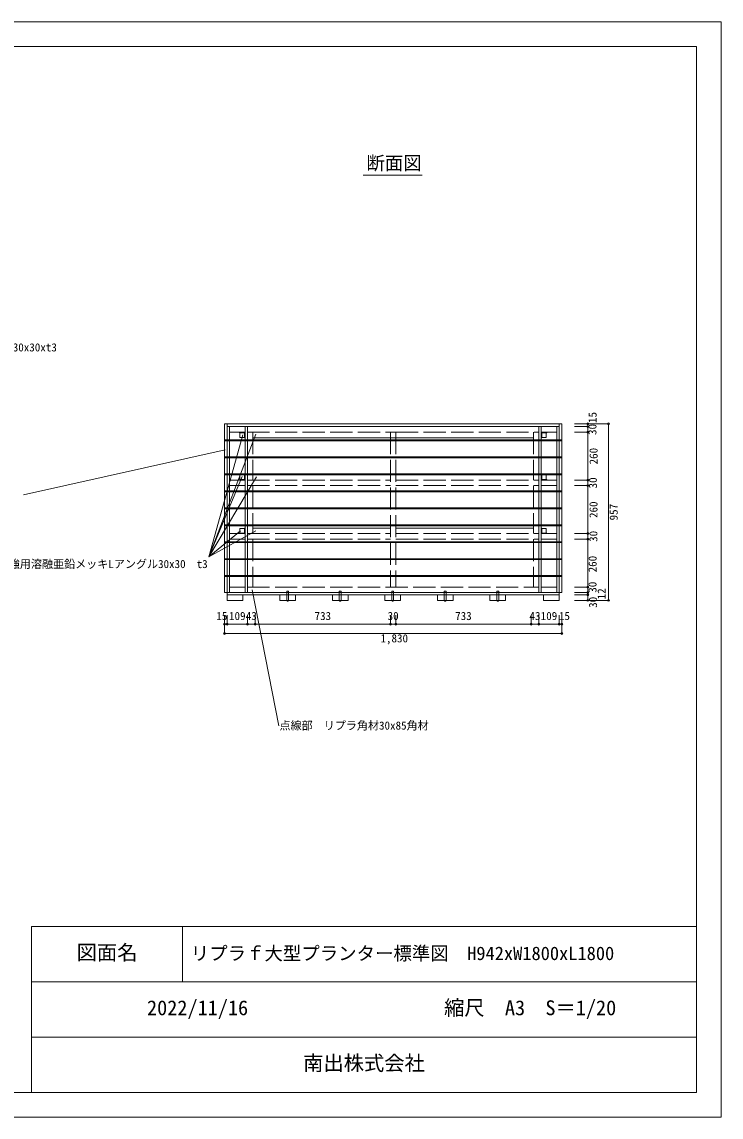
# Model space of a CAD drawing. Units: millimetres at full size, sheet at 1:20. Extents: x -6547 to 8551, y -2970 to 7077.
# Drawn here: x 406 to 4200, y -2970 to 2970 of the extents above; entities that cross this region are included whole.
import ezdxf
from ezdxf.enums import TextEntityAlignment as Align

# ---------------------------------------------------------------- set-up
doc = ezdxf.new("R2010")
doc.units = ezdxf.units.MM
doc.header["$LTSCALE"] = 20
doc.header["$PDMODE"] = 32
doc.header["$PDSIZE"] = 10
doc.linetypes.add('DASHED', pattern=[7.5, 6, -1.5])
doc.layers.add('0-0', color=7, linetype='Continuous', lineweight=18)
doc.layers.add('2-0', color=7, linetype='Continuous', lineweight=18)
doc.styles.add('ＭＳ ゴシック', font='')
doc.styles.get('ＭＳ ゴシック').set_extended_font_data('MS Gothic')

msp = doc.modelspace()

# ---------------------------------------------------------------- linework, layer by layer
at = {"layer": '0-0'}
msp.add_line((4066.67, -2836.67), (4066.67, 2836.67), dxfattribs=at)
msp.add_lwpolyline([(4200, 2970), (-4200, 2970), (-4200, -2970), (4200, -2970)], close=True, dxfattribs=at)
msp.add_lwpolyline([(4066.67, 2836.67), (-4066.67, 2836.67), (-4066.67, -2836.67)], dxfattribs=at)
at = {"layer": '2-0'}
for p, q in [((2257.91, 2139), (2578.32, 2139)), ((1520.69, 774.7), (3296.69, 774.7)), ((1520.69, 774.7), (1520.69, -167.3)), ((1520.69, 774.7), (3320.69, 774.7)), ((1532.69, 774.7), (1532.69, -125.3)), ((1617.69, 774.7), (1617.69, -125.3)), ((1629.69, 744.7), (1629.69, 774.7)), ((1629.69, 774.7), (1629.69, -125.3)), ((3211.69, 744.7), (3211.69, 774.7)), ((3211.69, 774.7), (3211.69, -125.3)), ((3223.69, 774.7), (3223.69, -125.3)), ((3308.69, 774.7), (3308.69, -125.3)), ((3320.69, 774.7), (3320.69, -167.3)), ((1420.71, 68.42), (1676.1, 734.49)), ((1420.71, 68.42), (1604.56, 729.76)), ((1532.69, 744.7), (1617.69, 744.7)), ((1659.69, 714.7), (3181.69, 714.7)), ((3223.69, 744.7), (3308.69, 744.7)), ((3223.69, 714.7), (3223.69, 744.7)), ((3253.69, 744.7), (3223.69, 744.7)), ((414.51, 405.19), (1509.79, 649.23)), ((1420.71, 68.42), (1602.15, 504.64)), ((1420.71, 68.42), (1679.37, 503.27)), ((1617.69, 484.7), (1532.69, 484.7)), ((1587.69, 487.7), (1614.69, 487.7)), ((1587.69, 484.7), (1587.69, 487.7)), ((1587.69, 484.7), (1617.69, 484.7)), ((1589.69, 512.7), (1614.69, 512.7)), ((1589.69, 487.7), (1589.69, 512.7)), ((1614.69, 487.7), (1589.69, 487.7)), ((1614.69, 514.7), (1617.69, 514.7)), ((1614.69, 487.7), (1614.69, 514.7)), ((1614.69, 512.7), (1614.69, 487.7)), ((1617.69, 514.7), (1617.69, 484.7)), ((1659.69, 514.7), (2405.69, 514.7)), ((2435.69, 514.7), (3181.69, 514.7)), ((3226.69, 514.7), (3223.69, 514.7)), ((3223.69, 514.7), (3223.69, 484.7)), ((3223.69, 484.7), (3308.69, 484.7)), ((3253.69, 484.7), (3223.69, 484.7)), ((3226.69, 487.7), (3226.69, 514.7)), ((3226.69, 512.7), (3226.69, 487.7)), ((3251.69, 512.7), (3226.69, 512.7)), ((3226.69, 487.7), (3251.69, 487.7)), ((3253.69, 487.7), (3226.69, 487.7)), ((3251.69, 487.7), (3251.69, 512.7)), ((3253.69, 484.7), (3253.69, 487.7)), ((1617.69, 454.7), (1532.69, 454.7)), ((3223.69, 454.7), (3308.69, 454.7)), ((1420.71, 68.42), (1675.93, 210.13)), ((1420.71, 68.42), (1592.69, 210.13)), ((1617.69, 194.7), (1532.69, 194.7)), ((1587.69, 197.7), (1614.69, 197.7)), ((1587.69, 194.7), (1587.69, 197.7)), ((1587.69, 194.7), (1617.69, 194.7)), ((1589.69, 222.7), (1614.69, 222.7)), ((1589.69, 197.7), (1589.69, 222.7)), ((1614.69, 197.7), (1589.69, 197.7)), ((1614.69, 224.7), (1617.69, 224.7)), ((1614.69, 197.7), (1614.69, 224.7)), ((1614.69, 222.7), (1614.69, 197.7)), ((1617.69, 224.7), (1617.69, 194.7)), ((1659.69, 224.7), (2405.69, 224.7)), ((2435.69, 224.7), (3181.69, 224.7)), ((3226.69, 224.7), (3223.69, 224.7)), ((3223.69, 224.7), (3223.69, 194.7)), ((3223.69, 194.7), (3308.69, 194.7)), ((3253.69, 194.7), (3223.69, 194.7)), ((3226.69, 197.7), (3226.69, 224.7)), ((3226.69, 222.7), (3226.69, 197.7)), ((3251.69, 222.7), (3226.69, 222.7)), ((3226.69, 197.7), (3251.69, 197.7)), ((3253.69, 197.7), (3226.69, 197.7)), ((3251.69, 197.7), (3251.69, 222.7)), ((3253.69, 194.7), (3253.69, 197.7)), ((1617.69, 164.7), (1532.69, 164.7)), ((3223.69, 164.7), (3308.69, 164.7)), ((1617.69, -95.3), (1532.69, -95.3)), ((1656.28, -110.79), (1800.28, -848.79)), ((1843.19, -117.3), (1853.19, -117.3)), ((1843.19, -117.3), (1843.19, -167.3)), ((1853.19, -117.3), (1853.19, -167.3)), ((2128.19, -117.3), (2138.19, -117.3)), ((2128.19, -117.3), (2128.19, -167.3)), ((2138.19, -117.3), (2138.19, -167.3)), ((2413.19, -117.3), (2423.19, -117.3)), ((2413.19, -117.3), (2413.19, -167.3)), ((2423.19, -117.3), (2423.19, -167.3)), ((2698.19, -117.3), (2708.19, -117.3)), ((2698.19, -117.3), (2698.19, -167.3)), ((2708.19, -117.3), (2708.19, -167.3)), ((2983.19, -117.3), (2993.19, -117.3)), ((2983.19, -117.3), (2983.19, -167.3)), ((2993.19, -117.3), (2993.19, -167.3)), ((3223.69, -95.3), (3308.69, -95.3)), ((1520.69, -125.3), (3320.69, -125.3)), ((1520.69, -137.3), (3308.69, -137.3)), ((1520.69, -137.3), (3320.69, -137.3)), ((1520.69, -167.3), (1520.69, -137.3)), ((1520.69, -167.3), (1605.69, -167.3)), ((1605.69, -167.3), (1605.69, -137.3)), ((1805.69, -167.3), (1805.69, -137.3)), ((1805.69, -167.3), (1890.69, -167.3)), ((1843.19, -167.3), (1845.69, -172.3)), ((1845.69, -172.3), (1850.69, -172.3)), ((1853.19, -167.3), (1850.69, -172.3)), ((1890.69, -167.3), (1890.69, -137.3)), ((2090.69, -167.3), (2090.69, -137.3)), ((2090.69, -167.3), (2175.69, -167.3)), ((2128.19, -167.3), (2130.69, -172.3)), ((2130.69, -172.3), (2135.69, -172.3)), ((2138.19, -167.3), (2135.69, -172.3)), ((2175.69, -167.3), (2175.69, -137.3)), ((2375.69, -167.3), (2375.69, -137.3)), ((2375.69, -167.3), (2460.69, -167.3)), ((2413.19, -167.3), (2415.69, -172.3)), ((2415.69, -172.3), (2420.69, -172.3)), ((2423.19, -167.3), (2420.69, -172.3)), ((2460.69, -167.3), (2460.69, -137.3)), ((2660.69, -167.3), (2660.69, -137.3)), ((2660.69, -167.3), (2745.69, -167.3)), ((2698.19, -167.3), (2700.69, -172.3)), ((2700.69, -172.3), (2705.69, -172.3)), ((2708.19, -167.3), (2705.69, -172.3)), ((2745.69, -167.3), (2745.69, -137.3)), ((2945.69, -167.3), (2945.69, -137.3)), ((2945.69, -167.3), (3030.69, -167.3)), ((2983.19, -167.3), (2985.69, -172.3)), ((2985.69, -172.3), (2990.69, -172.3)), ((2993.19, -167.3), (2990.69, -172.3)), ((3030.69, -167.3), (3030.69, -137.3)), ((3235.69, -167.3), (3235.69, -137.3)), ((3235.69, -167.3), (3320.69, -167.3)), ((3320.69, -167.3), (3320.69, -137.3)), ((458, -1936.67), (4066.67, -1936.67)), ((458, -2836.67), (458, -1936.67)), ((1278.56, -1936.67), (1278.56, -2236.67)), ((458, -2236.67), (4066.67, -2236.67)), ((458, -2536.67), (4066.67, -2536.67)), ((-4066.67, -2836.67), (4066.67, -2836.67))]:
    msp.add_line(p, q, dxfattribs=at)
at = {"layer": '2-0', "color": 33}
for p, q in [((1505.69, -125.3), (1505.69, 789.7)), ((1505.69, 789.7), (3335.69, 789.7)), ((1520.69, 774.7), (1520.69, 789.7)), ((3320.69, 774.7), (3320.69, 789.7)), ((3335.69, -125.3), (3335.69, 789.7)), ((1505.69, 702.7), (1520.69, 702.7)), ((1505.69, 697.7), (1520.69, 697.7)), ((1520.69, 702.7), (3320.69, 702.7)), ((3320.69, 697.7), (1520.69, 697.7)), ((3320.69, 702.7), (3335.69, 702.7)), ((3320.69, 697.7), (3335.69, 697.7)), ((1505.69, 610.7), (1520.69, 610.7)), ((1505.69, 605.7), (1520.69, 605.7)), ((1520.69, 610.7), (3320.69, 610.7)), ((3320.69, 605.7), (1520.69, 605.7)), ((3320.69, 610.7), (3335.69, 610.7)), ((3320.69, 605.7), (3335.69, 605.7)), ((1505.69, 518.7), (1520.69, 518.7)), ((1505.69, 513.7), (1520.69, 513.7)), ((1520.69, 518.7), (3320.69, 518.7)), ((3320.69, 513.7), (1520.69, 513.7)), ((3320.69, 518.7), (3335.69, 518.7)), ((3320.69, 513.7), (3335.69, 513.7)), ((1505.69, 426.7), (1520.69, 426.7)), ((1505.69, 421.7), (1520.69, 421.7)), ((1520.69, 426.7), (3320.69, 426.7)), ((3320.69, 421.7), (1520.69, 421.7)), ((3320.69, 426.7), (3335.69, 426.7)), ((3320.69, 421.7), (3335.69, 421.7)), ((1505.69, 334.7), (1520.69, 334.7)), ((1505.69, 329.7), (1520.69, 329.7)), ((1520.69, 334.7), (3320.69, 334.7)), ((3320.69, 329.7), (1520.69, 329.7)), ((3320.69, 334.7), (3335.69, 334.7)), ((3320.69, 329.7), (3335.69, 329.7)), ((1505.69, 242.7), (1520.69, 242.7)), ((1505.69, 237.7), (1520.69, 237.7)), ((1520.69, 242.7), (3320.69, 242.7)), ((3320.69, 237.7), (1520.69, 237.7)), ((3320.69, 242.7), (3335.69, 242.7)), ((3320.69, 237.7), (3335.69, 237.7)), ((1505.69, 150.7), (1520.69, 150.7)), ((1505.69, 145.7), (1520.69, 145.7)), ((1520.69, 150.7), (3320.69, 150.7)), ((3320.69, 145.7), (1520.69, 145.7)), ((3320.69, 150.7), (3335.69, 150.7)), ((3320.69, 145.7), (3335.69, 145.7)), ((1505.69, 58.7), (1520.69, 58.7)), ((1505.69, 53.7), (1520.69, 53.7)), ((1520.69, 58.7), (3320.69, 58.7)), ((3320.69, 53.7), (1520.69, 53.7)), ((3320.69, 58.7), (3335.69, 58.7)), ((3320.69, 53.7), (3335.69, 53.7)), ((1505.69, -33.3), (1520.69, -33.3)), ((1505.69, -38.3), (1520.69, -38.3)), ((1520.69, -33.3), (3320.69, -33.3)), ((3320.69, -38.3), (1520.69, -38.3)), ((3320.69, -33.3), (3335.69, -33.3)), ((3320.69, -38.3), (3335.69, -38.3)), ((1505.69, -125.3), (1520.69, -125.3)), ((3320.69, -125.3), (3335.69, -125.3))]:
    msp.add_line(p, q, dxfattribs=at)
at = {"layer": '2-0', "color": 4}
for p, q in [((3477.13, 789.7), (3404.38, 789.7)), ((3477.13, 774.7), (3404.38, 774.7)), ((3477.13, 789.7), (3477.13, 774.7)), ((3588.73, 789.7), (3477.13, 789.7)), ((3477.13, 774.7), (3477.13, 744.7)), ((3588.73, 789.7), (3588.73, -167.3)), ((3477.13, 744.7), (3404.38, 744.7)), ((3477.13, 744.7), (3477.13, 484.7)), ((3477.13, 484.7), (3404.38, 484.7)), ((3477.13, 484.7), (3477.13, 454.7)), ((3477.13, 454.7), (3404.38, 454.7)), ((3477.13, 454.7), (3477.13, 194.7)), ((3477.13, 194.7), (3404.38, 194.7)), ((3477.13, 194.7), (3477.13, 164.7)), ((3477.13, 164.7), (3404.38, 164.7)), ((3477.13, 164.7), (3477.13, -95.3)), ((3477.13, -95.3), (3404.38, -95.3)), ((3477.13, -95.3), (3477.13, -125.3)), ((3477.13, -125.3), (3404.38, -125.3)), ((3477.13, -137.3), (3404.38, -137.3)), ((3477.13, -167.3), (3404.38, -167.3)), ((3477.13, -125.3), (3477.13, -137.3)), ((3477.13, -137.3), (3477.13, -167.3)), ((3588.73, -167.3), (3477.13, -167.3)), ((1505.69, -297.3), (1505.69, -247.3)), ((1520.69, -297.3), (1520.69, -247.3)), ((1520.69, -297.3), (1520.69, -247.3)), ((1629.69, -297.3), (1629.69, -247.3)), ((1672.69, -297.3), (1672.69, -247.3)), ((2405.69, -297.3), (2405.69, -247.3)), ((2435.69, -297.3), (2435.69, -247.3)), ((3168.69, -297.3), (3168.69, -247.3)), ((3211.69, -297.3), (3211.69, -247.3)), ((3320.69, -297.3), (3320.69, -247.3)), ((3320.69, -297.3), (3320.69, -247.3)), ((3335.69, -297.3), (3335.69, -247.3)), ((1505.69, -297.3), (1520.69, -297.3)), ((1505.69, -347.3), (1505.69, -297.3)), ((3335.69, -347.3), (1505.69, -347.3)), ((1520.69, -297.3), (1629.69, -297.3)), ((1629.69, -297.3), (1672.69, -297.3)), ((1672.69, -297.3), (2405.69, -297.3)), ((2405.69, -297.3), (2435.69, -297.3)), ((2435.69, -297.3), (3168.69, -297.3)), ((3168.69, -297.3), (3211.69, -297.3)), ((3211.69, -297.3), (3320.69, -297.3)), ((3320.69, -297.3), (3335.69, -297.3)), ((3335.69, -347.3), (3335.69, -297.3))]:
    msp.add_line(p, q, dxfattribs=at)
at = {"layer": '2-0', "linetype": 'DASHED'}
for p, q in [((1629.69, 744.7), (2435.69, 744.7)), ((1659.69, 744.7), (1659.69, 484.7)), ((2405.69, 744.7), (2405.69, -95.3)), ((2435.69, 744.7), (3211.69, 744.7)), ((2435.69, 744.7), (2435.69, -95.3)), ((3181.69, 744.7), (3181.69, 484.7)), ((1629.69, 484.7), (2405.69, 484.7)), ((2435.69, 484.7), (3211.69, 484.7)), ((1629.69, 454.7), (2405.69, 454.7)), ((1659.69, 454.7), (1659.69, 194.7)), ((2435.69, 454.7), (3211.69, 454.7)), ((3181.69, 454.7), (3181.69, 194.7)), ((1629.69, 194.7), (2405.69, 194.7)), ((2435.69, 194.7), (3211.69, 194.7)), ((1629.69, 164.7), (2405.69, 164.7)), ((1659.69, 164.7), (1659.69, -95.3)), ((2435.69, 164.7), (3211.69, 164.7)), ((3181.69, 164.7), (3181.69, -95.3)), ((1629.69, -95.3), (3211.69, -95.3))]:
    msp.add_line(p, q, dxfattribs=at)
at = {"layer": '2-0'}
for points in [[(1587.69, 744.7), (1587.69, 741.7), (1614.69, 741.7), (1614.69, 714.7), (1617.69, 714.7)], [(3223.69, 714.7), (3226.69, 714.7), (3226.69, 741.7), (3253.69, 741.7), (3253.69, 744.7)]]:
    msp.add_lwpolyline(points, dxfattribs=at)
for points in [[(1614.69, 741.7), (1589.69, 741.7), (1589.69, 716.7), (1614.69, 716.7)], [(3226.69, 741.7), (3226.69, 716.7), (3251.69, 716.7), (3251.69, 741.7)]]:
    msp.add_lwpolyline(points, close=True, dxfattribs=at)
at = {"layer": '2-0', "color": 4}
for p in [(3477.13, 789.7), (3477.13, 774.7), (3588.73, 789.7), (3477.13, 744.7), (3477.13, 484.7), (3477.13, 454.7), (3477.13, 194.7), (3477.13, 164.7), (3477.13, -95.3), (3477.13, -125.3), (3477.13, -137.3), (3477.13, -167.3), (3588.73, -167.3), (1505.69, -297.3), (1520.69, -297.3), (1629.69, -297.3), (1672.69, -297.3), (2405.69, -297.3), (2435.69, -297.3), (3168.69, -297.3), (3211.69, -297.3), (3320.69, -297.3), (3335.69, -297.3), (1505.69, -347.3), (3335.69, -347.3)]:
    msp.add_point(p, dxfattribs=at)

# ---------------------------------------------------------------- texts
at = {"layer": '0-0', "style": 'ＭＳ ゴシック'}
msp.add_text('リプラｆ大型プランター標準図\u3000H942xW1800xL1800', height=73.31, dxfattribs=at).set_placement((1322.27, -2140.44), align=Align.BOTTOM_LEFT)
at = {"layer": '2-0', "style": 'ＭＳ ゴシック'}
for s, height, p in [('断面図', 73.31, (2275.47, 2145.95)), ('四隅と内部に二本\u3000補強用溶融亜鉛メッキLアングル30x30xt3', 43.99, (-1053.27, 1169.62)), ('補強用溶融亜鉛メッキLアングル30x30\u3000t3', 43.99, (275.11, -5.43)), ('点線部\u3000リプラ角材30x85角材', 43.99, (1803.95, -881.54)), ('図面名', 80.65, (703.28, -2141.67)), ('2022/11/16', 80.65, (1085.17, -2441.67)), ('縮尺\u3000A3\u3000S＝1/20', 80.65, (2697, -2441.67)), ('南出株式会社', 80.65, (1932.33, -2741.67))]:
    msp.add_text(s, height=height, dxfattribs=at).set_placement(p, align=Align.BOTTOM_LEFT)
at = {"layer": '2-0', "color": 4, "style": 'ＭＳ ゴシック'}
for s, p in [('15', (3537.77, 794.6)), ('30', (3536.85, 729.7)), ('260', (3543.08, 569.88)), ('30', (3539.81, 439.7)), ('260', (3542.56, 279.35)), ('957', (3652.19, 266.2)), ('30', (3541.88, 149.7)), ('260', (3537.75, -15.58)), ('30', (3537.29, -125.95)), ('12', (3586.82, -161.72)), ('30', (3540.04, -207.89))]:
    msp.add_text(s, height=43.99, rotation=90, dxfattribs=at).set_placement(p, align=Align.BOTTOM_LEFT)
for s, p in [('15', (1461.16, -287.3)), ('109', (1530.19, -287.3)), ('43', (1621.19, -287.3)), ('733', (1994.19, -287.3)), ('30', (2390.69, -287.3)), ('733', (2757.19, -287.3)), ('43', (3160.19, -287.3)), ('109', (3221.19, -287.3)), ('15', (3320.03, -287.3)), ('1,830', (2351.82, -408.42))]:
    msp.add_text(s, height=43.99, dxfattribs=at).set_placement(p, align=Align.BOTTOM_LEFT)

doc.saveas('drawing.dxf')
